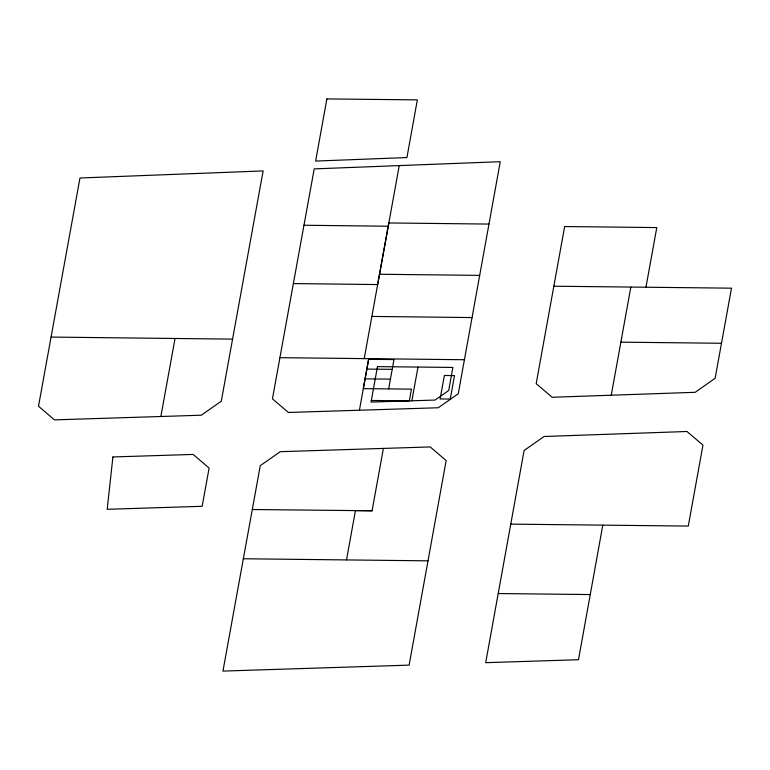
<?xml version="1.0" encoding="UTF-8"?>
<svg xmlns="http://www.w3.org/2000/svg" width="770" height="770" viewBox="0 0 770 770"><rect width="100%" height="100%" fill="white"/><g stroke="black" fill="none" stroke-linecap="round" stroke-linejoin="round"><path stroke-width="1.16" d="M359.426 410.237L368.705 358.685M232.569 339.127L263.119 170.93L79.974 177.995L38.5 406.242L54.468 419.871L201.278 415.213L221.288 401.228L232.569 339.127L51.07 337.077M243.349 558.76L222.953 671.084L409.12 665.126L446.157 460.566L430.189 446.937L280.27 451.682L260.26 465.677L243.349 558.76L428.033 560.839M364.22 358.628L388.831 222.953L488.969 224.07M399.245 165.598L377.656 284.563L293.37 283.581M346.5 559.915L355.442 510.568L372.074 510.77L383.402 448.4M388.667 388.898L393.971 359.58L368.647 359.301L363.334 388.619L411.45 389.148L409.322 400.881L371.333 400.467M411.873 400.795L417.985 367.059M472.048 317.567L458.266 393.74L438.294 407.753L288.404 412.47L272.436 398.841L314.199 168.89L500.259 161.69L472.048 317.567L371.852 316.431M510.76 524.129L688.284 526.074L702.952 445.118L686.984 431.489L544.053 436.494L524.091 450.508L485.687 662.681L578.482 659.717L602.794 525.15M611.255 395.222L630.842 287.066M645.953 287.229L656.791 227.573L564.641 226.534L536.19 383.681L552.186 397.272L695.204 392.305L715.128 378.272L731.5 288.172L553.842 286.209M160.863 416.512L175.04 338.473M252.329 509.519L372.074 510.77M303.958 225.244L388.234 226.236M379.533 274.255L479.691 275.381M620.861 342.159L721.49 343.266M279.914 357.675L464.435 359.734M366.876 369.08L392.2 369.35M365.105 378.85L390.438 379.129M498.219 593.545L590.272 594.565M112.901 456.957L107.203 509.307L202.154 506.294L209.113 468.064L193.145 454.435L112.901 456.957M326.884 98.916L315.623 161.074L406.926 157.561L417.34 99.879L326.884 98.916M377.464 366.616L371.044 402.084L435.089 400.063L448.698 390.515L452.875 367.444L377.464 366.616M444.377 375.49L440.122 398.947L450.257 399.053L454.502 375.596L444.377 375.49"/></g></svg>
